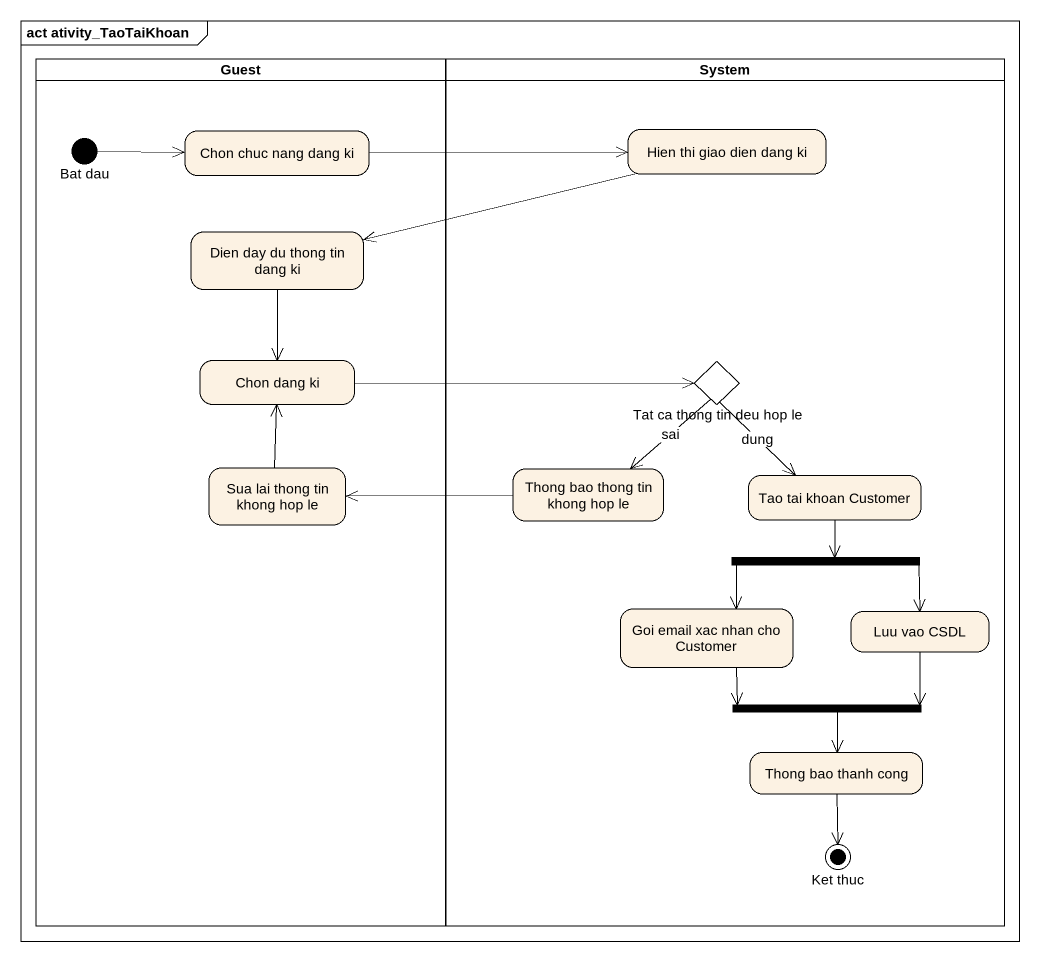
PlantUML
@startuml
mainframe act ativity_TaoTaiKhoan
hide empty description
state Guest <<partition>> {
  state "Bat dau" as Bat_dau <<start>>
  state "Chon chuc nang dang ki" as Chon_chuc_nang_dang_ki
  state "Dien day du thong tin dang ki" as Dien_day_du_thong_tin_dang
  state "Chon dang ki" as Chon_dang_ki
  state "Sua lai thong tin khong hop le" as Sua_lai_thong_tin_khong_hop
}
state System <<partition>> {
  state "Hien thi giao dien dang ki" as Hien_thi_giao_dien_dang_ki
  state "Tat ca thong tin deu hop le" as Tat_ca_thong_tin_deu_hop_le <<choice>>
  state "Thong bao thong tin khong hop le" as Thong_bao_thong_tin_khong
  state "Tao tai khoan Customer" as Tao_tai_khoan_Customer
  state fork1 <<fork>>
  state "Goi email xac nhan cho Customer" as Goi_email_xac_nhan_cho
  state "Luu vao CSDL" as Luu_vao_CSDL
  state fork2 <<join>>
  state "Thong bao thanh cong" as Thong_bao_thanh_cong
  state "Ket thuc" as Ket_thuc <<end>>
}
Bat_dau -right-> Chon_chuc_nang_dang_ki
Chon_chuc_nang_dang_ki -right-> Hien_thi_giao_dien_dang_ki
Hien_thi_giao_dien_dang_ki -left-> Dien_day_du_thong_tin_dang
Dien_day_du_thong_tin_dang --> Chon_dang_ki
Chon_dang_ki -right-> Tat_ca_thong_tin_deu_hop_le
Tat_ca_thong_tin_deu_hop_le --> Thong_bao_thong_tin_khong : sai
Tat_ca_thong_tin_deu_hop_le --> Tao_tai_khoan_Customer : dung
Sua_lai_thong_tin_khong_hop -up-> Chon_dang_ki
Thong_bao_thong_tin_khong -left-> Sua_lai_thong_tin_khong_hop
Tao_tai_khoan_Customer --> fork1
fork1 --> Goi_email_xac_nhan_cho
fork1 --> Luu_vao_CSDL
Goi_email_xac_nhan_cho -right-> fork2
Luu_vao_CSDL --> fork2
fork2 --> Thong_bao_thanh_cong
Thong_bao_thanh_cong --> Ket_thuc
@enduml
